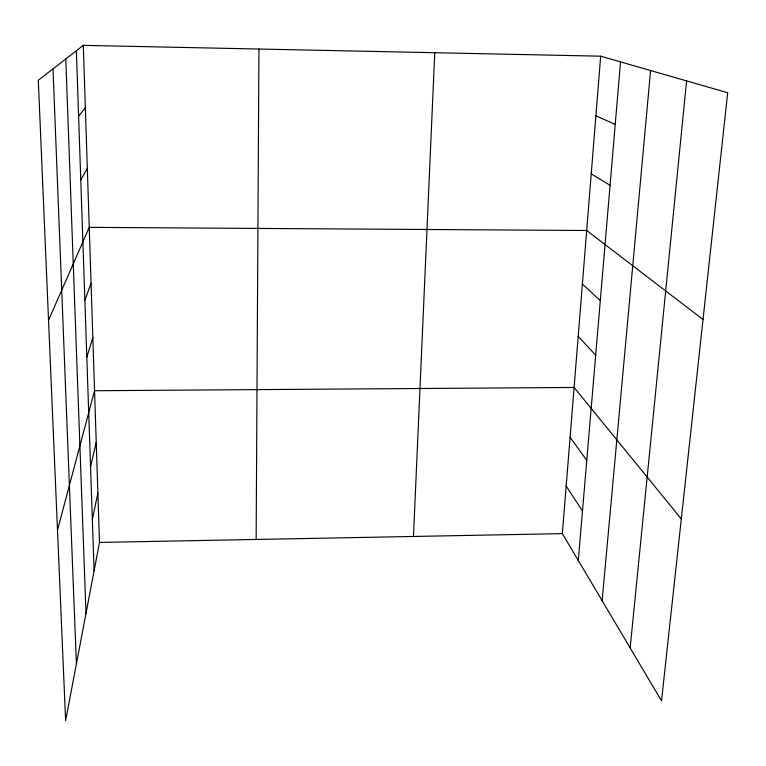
<?xml version="1.0" encoding="UTF-8"?>
<svg xmlns="http://www.w3.org/2000/svg" width="766" height="766" viewBox="0 0 766 766"><rect width="100%" height="100%" fill="white"/><g stroke="black" fill="none" stroke-linecap="round" stroke-linejoin="round"><path stroke-width="1.15" d="M256.141 539.456L258.937 49.034M413.468 536.459L434.762 52.71M600.678 56.186L727.7 92.724L661.518 700.833L562.359 533.634L600.678 56.186L83.312 45.357L38.3 80.277L65.617 720.643L99.494 542.433L83.312 45.357M578.292 560.501L620.517 61.893M602.124 600.668L650.593 70.539M630.15 647.94L686.595 80.899M92.351 519.434L97.885 493.084M90.551 466.762L96.238 442.528M57.498 530.168L94.553 390.727L574.088 387.462L681.309 518.965M86.817 357.262L92.83 337.634M84.873 300.329L91.058 283.2M48.536 320.245L89.239 227.358L586.689 230.499L703.016 319.499M80.775 179.953L87.314 168.319M78.601 116.269L85.342 107.671M99.494 542.433L562.359 533.634M595.891 115.8L615.222 124.437M591.237 173.892L610.071 185.305M582.39 284.09L600.305 300.559M578.186 336.398L595.68 355.165M570.086 437.329L586.775 460.356M566.179 486.037L582.486 511.027M53.007 68.863L76.418 663.844M65.78 58.963L86.003 613.413M76.37 50.748L94.094 570.804"/></g></svg>
